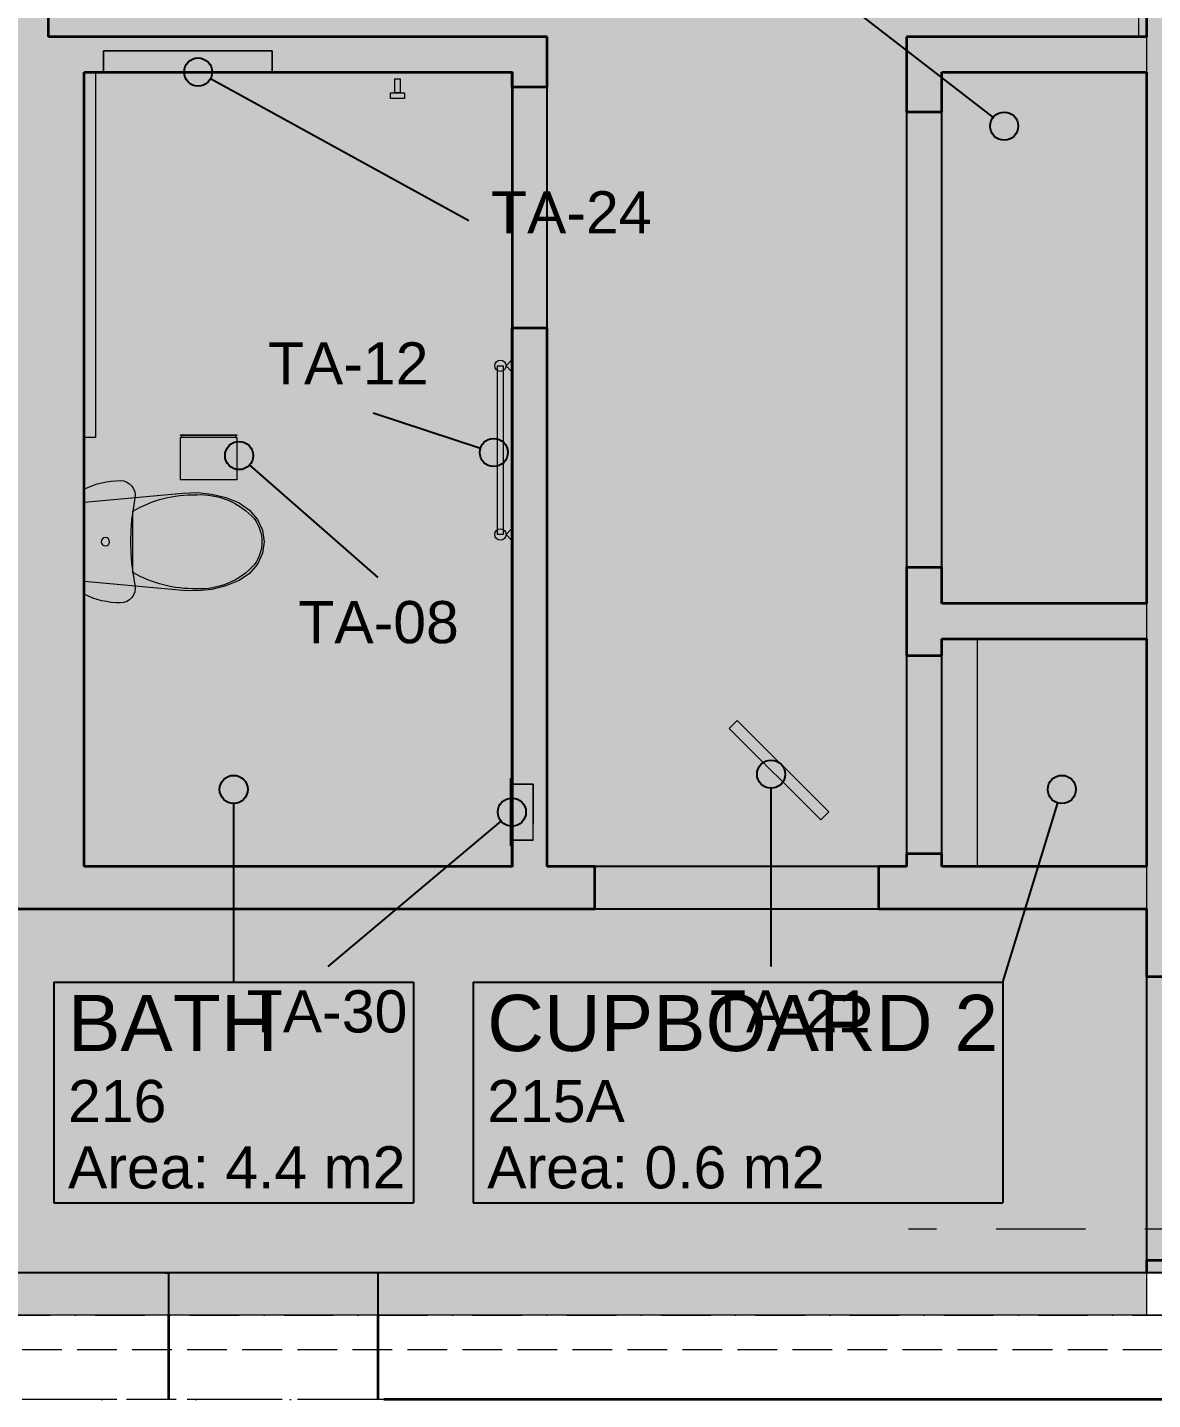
# Model space of a CAD drawing. Header units: millimetres. Extents: x -14278 to 101596, y -22378 to 34603.
# Drawn here: x 88313 to 92312, y 4373 to 9253 of the extents above; entities that cross this region are included whole.
import ezdxf
from ezdxf.enums import TextEntityAlignment as Align

# ---------------------------------------------------------------- set-up
doc = ezdxf.new("R2010")
doc.units = ezdxf.units.MM
doc.header["$MEASUREMENT"] = 0
for name, pattern in [('Dashed', [282.222223, 141.111112, -141.111112]), ('Dot & Dashed', [335.138881, 176.388884, -88.194442, 0, -70.555556]), ('Hidden Line', [195.611112, 141.111112, -54.5]), ('Long Dashed', [529.166651, 317.499995, -211.666656])]:
    doc.linetypes.add(name, pattern=pattern)
for name, color, linetype in [('A-Zz_20_10_90-T_TextFFEInternal', 7, 'Continuous'), ('A-Zz_60_50_80-P_MarkerSectionStairs', 7, 'Continuous'), ('NewA-Ee_25_10-M_WallsExternal', 7, 'Continuous'), ('NewA-Ee_25_10-M_WallsInternal', 7, 'Continuous'), ('NewA-Ee_30_10-M_Roofs', 7, 'Continuous'), ('NewA-Ee_30_40-M_Floors', 7, 'Continuous'), ('NewA-Ee_40_20-M_GeneralFFAndEInternalEquipment', 7, 'Continuous'), ('NewA-Ee_40_20-M_GeneralFFAndEInternalFixed', 7, 'Continuous'), ('NewA-Ee_40_20-M_GeneralFFAndEInternalSanitary', 7, 'Continuous'), ('NewA-SL-M_SpacesInternal', 7, 'Continuous'), ('NewA-Ss_30_25-M_CeilingAndSoffitSystems', 7, 'Continuous'), ('NewA-Zz_20_10_90-T_TextFFEInternal', 7, 'Continuous'), ('NewA-Zz_35_40_80-M_GridStructural', 7, 'Continuous'), ('NewA-Zz_50_10_90-P_BoundarySpace', 7, 'Continuous'), ('NewA-Zz_50_90_00-M_GrossInternal', 7, 'Continuous'), ('NewA-Zz_60_50_90-P_VoidOpening', 7, 'Continuous')]:
    doc.layers.add(name, color=color, linetype=linetype)
doc.styles.add('GENERATED_STYLE_1', font='')
doc.styles.get('GENERATED_STYLE_1').set_extended_font_data('Arial')

# ---------------------------------------------------------------- blocks, each defined once
blk = doc.blocks.new('Slab_29_2', base_point=(92290.2, 4673.4))
at = {"layer": 'NewA-Ee_30_40-M_Floors', "linetype": 'Continuous', "lineweight": 13}
blk.add_hatch(color=254, dxfattribs=at).paths.add_polyline_path([(92290.2, 4673.4), (92290.2, 10970.6), (94739.9, 10970.6), (94739.9, 13222.7), (60190.4, 13222.7), (60190.4, 4673.4)])
at = {"layer": 'NewA-Ee_30_40-M_Floors', "color": 6, "linetype": 'Continuous', "lineweight": 13, "flags": 128}
blk.add_lwpolyline([(92290.2, 4673.4), (60190.4, 4673.4), (60190.4, 13222.7), (94739.9, 13222.7), (94739.9, 10970.6), (92290.2, 10970.6)], close=True, dxfattribs=at)
blk = doc.blocks.new('BEDROOM_215_36_2', base_point=(89911.9, 12688))
at = {"layer": 'NewA-SL-M_SpacesInternal', "color": 253, "linetype": 'Continuous', "lineweight": 13}
for p, q in [((88387.2, 13222.7), (88387.2, 9219.3)), ((92290.2, 9219.3), (92290.2, 11070.6)), ((88387.2, 9219.3), (90159.8, 9219.3)), ((90159.8, 9219.3), (90159.8, 6268.3)), ((91437.7, 6268.3), (91437.7, 9219.3)), ((91437.7, 9219.3), (92290.2, 9219.3)), ((90159.8, 6268.3), (91437.7, 6268.3))]:
    blk.add_line(p, q, dxfattribs=at)
at = {"layer": 'NewA-SL-M_SpacesInternal', "color": 5, "lineweight": 70, "style": 'GENERATED_STYLE_1'}
for tag, height, p in [('ROOM_NAME', 200, (89203.3, 12995.8)), ('ROOM_NUMBER', 150, (89203.3, 12693)), ('adj_text', 150, (89203.3, 12457.2))]:
    blk.add_attdef(tag, text='', height=height, dxfattribs=at).set_placement(p, align=Align.TOP_LEFT)
blk = doc.blocks.new('HALL_217_37_2', base_point=(63774.1, 5508.9))
at = {"layer": 'NewA-SL-M_SpacesInternal', "color": 253, "linetype": 'Continuous', "lineweight": 13}
for p, q in [((92290.2, 6118.3), (64013.7, 6118.3)), ((92290.2, 4823.3), (92290.2, 6118.3)), ((65539.9, 4823.3), (92290.2, 4823.3))]:
    blk.add_line(p, q, dxfattribs=at)
at = {"layer": 'NewA-SL-M_SpacesInternal', "color": 5, "lineweight": 70, "style": 'GENERATED_STYLE_1'}
for tag, height, p in [('ROOM_NAME', 200, (63128.1, 5816.7)), ('ROOM_NUMBER', 150, (63128.1, 5513.9)), ('adj_text', 150, (63128.1, 5278.2))]:
    blk.add_attdef(tag, text='', height=height, dxfattribs=at).set_placement(p, align=Align.TOP_LEFT)
blk = doc.blocks.new('BATH_216_47_2', base_point=(89045.7, 5504.5))
at = {"layer": 'NewA-SL-M_SpacesInternal', "color": 253, "linetype": 'Continuous', "lineweight": 13}
for p, q in [((89182.3, 9169.3), (88582.3, 9169.3)), ((88582.3, 9169.3), (88582.3, 9094.3)), ((89182.3, 9094.3), (89182.3, 9169.3)), ((88514.6, 9094.3), (88514.6, 6268.3)), ((88582.3, 9094.3), (88514.6, 9094.3)), ((90034.8, 9094.3), (89182.3, 9094.3)), ((90034.8, 6562.2), (90034.8, 9094.3)), ((90109.8, 6562.2), (90034.8, 6562.2)), ((90109.8, 6362.2), (90109.8, 6562.2)), ((90034.8, 6268.3), (90034.8, 6362.2)), ((90034.8, 6362.2), (90109.8, 6362.2)), ((88514.6, 6268.3), (90034.8, 6268.3))]:
    blk.add_line(p, q, dxfattribs=at)
at = {"layer": 'NewA-SL-M_SpacesInternal', "linetype": 'Continuous'}
for p, q in [((88406.8, 5858), (88406.8, 5543.8)), ((88406.8, 5858), (89684.5, 5858)), ((89684.5, 5858), (89684.5, 5543.8)), ((88406.8, 5543.8), (88406.8, 5308)), ((89684.5, 5543.8), (89684.5, 5308)), ((88406.8, 5308), (88406.8, 5072.3)), ((89684.5, 5308), (89684.5, 5072.3)), ((88406.8, 5072.3), (89684.5, 5072.3))]:
    blk.add_line(p, q, dxfattribs=at)
at = {"layer": 'NewA-SL-M_SpacesInternal', "color": 5, "lineweight": 70, "style": 'GENERATED_STYLE_1'}
for tag, height, p in [('ROOM_NAME', 200, (88456.8, 5812.3)), ('ROOM_NUMBER', 150, (88456.8, 5509.5)), ('adj_text', 150, (88456.8, 5273.8))]:
    blk.add_attdef(tag, text='', height=height, dxfattribs=at).set_placement(p, align=Align.TOP_LEFT)
blk = doc.blocks.new('CUPBOARD 1_215B_56_2', base_point=(90094.9, 9913.4))
at = {"layer": 'NewA-SL-M_SpacesInternal', "linetype": 'Continuous'}
for p, q in [((89153.3, 10267), (89153.3, 9952.7)), ((89153.3, 10267), (91036.5, 10267)), ((91036.5, 10267), (91036.5, 9952.7)), ((89153.3, 9952.7), (89153.3, 9717)), ((91036.5, 9952.7), (91036.5, 9717)), ((89153.3, 9717), (89153.3, 9481.3)), ((91036.5, 9717), (91036.5, 9481.3)), ((89153.3, 9481.3), (91036.5, 9481.3))]:
    blk.add_line(p, q, dxfattribs=at)
at = {"layer": 'NewA-SL-M_SpacesInternal', "color": 253, "linetype": 'Continuous', "lineweight": 13}
for p, q in [((91562.7, 9094.3), (91562.7, 7203.9)), ((92290.2, 9094.3), (91562.7, 9094.3)), ((92290.2, 7203.9), (92290.2, 9094.3)), ((91562.7, 7203.9), (92290.2, 7203.9))]:
    blk.add_line(p, q, dxfattribs=at)
at = {"layer": 'NewA-SL-M_SpacesInternal', "color": 5, "lineweight": 70, "style": 'GENERATED_STYLE_1'}
for tag, height, p in [('ROOM_NAME', 200, (89203.3, 10221.3)), ('ROOM_NUMBER', 150, (89203.3, 9918.4)), ('adj_text', 150, (89203.3, 9682.7))]:
    blk.add_attdef(tag, text='', height=height, dxfattribs=at).set_placement(p, align=Align.TOP_LEFT)
blk = doc.blocks.new('CUPBOARD 2_215A_61_2', base_point=(90838.6, 5504.5))
at = {"layer": 'NewA-SL-M_SpacesInternal', "color": 253, "linetype": 'Continuous', "lineweight": 13}
for p, q in [((91562.7, 7078.9), (91562.7, 6268.3)), ((92290.2, 7078.9), (91562.7, 7078.9)), ((92290.2, 6268.3), (92290.2, 7078.9)), ((91562.7, 6268.3), (92290.2, 6268.3))]:
    blk.add_line(p, q, dxfattribs=at)
at = {"layer": 'NewA-SL-M_SpacesInternal', "linetype": 'Continuous'}
for p, q in [((89897, 5858), (89897, 5543.8)), ((89897, 5858), (91780.3, 5858)), ((91780.3, 5858), (91780.3, 5543.8)), ((89897, 5543.8), (89897, 5308)), ((91780.3, 5543.8), (91780.3, 5308)), ((89897, 5308), (89897, 5072.3)), ((91780.3, 5308), (91780.3, 5072.3)), ((89897, 5072.3), (91780.3, 5072.3))]:
    blk.add_line(p, q, dxfattribs=at)
at = {"layer": 'NewA-SL-M_SpacesInternal', "color": 5, "lineweight": 70, "style": 'GENERATED_STYLE_1'}
for tag, height, p in [('ROOM_NAME', 200, (89947, 5812.3)), ('ROOM_NUMBER', 150, (89947, 5509.5)), ('adj_text', 150, (89947, 5273.8))]:
    blk.add_attdef(tag, text='', height=height, dxfattribs=at).set_placement(p, align=Align.TOP_LEFT)
blk = doc.blocks.new('Slab_33_2', base_point=(88514.6, 6268.3))
at = {"layer": 'NewA-Ss_30_25-M_CeilingAndSoffitSystems', "linetype": 'Continuous', "lineweight": 0}
blk.add_hatch(color=255, dxfattribs=at).paths.add_polyline_path([(88514.6, 6268.3), (90039.7, 6268.3), (90039.7, 9094.3), (88514.6, 9094.3)])
at = {"layer": 'NewA-Ss_30_25-M_CeilingAndSoffitSystems', "color": 6, "linetype": 'Continuous', "lineweight": 13, "flags": 128}
blk.add_lwpolyline([(88514.6, 6268.3), (90039.7, 6268.3), (90039.7, 9094.3), (88514.6, 9094.3)], close=True, dxfattribs=at)
blk = doc.blocks.new('Slab_45_2', base_point=(88387.2, 13222.7))
at = {"layer": 'NewA-Ss_30_25-M_CeilingAndSoffitSystems', "linetype": 'Continuous', "lineweight": 0}
blk.add_hatch(color=255, dxfattribs=at).paths.add_polyline_path([(88387.2, 13222.7), (88387.2, 9219.3), (90159.8, 9219.3), (90159.8, 6268.3), (91437.7, 6268.3), (91437.7, 9219.3), (92263.8, 9219.3), (92263.8, 11070.6), (94739.9, 11070.6), (94739.9, 13222.7)])
at = {"layer": 'NewA-Ss_30_25-M_CeilingAndSoffitSystems', "color": 6, "linetype": 'Continuous', "lineweight": 13, "flags": 128}
blk.add_lwpolyline([(88387.2, 13222.7), (88387.2, 9219.3), (90159.8, 9219.3), (90159.8, 6268.3), (91437.7, 6268.3), (91437.7, 9219.3), (92263.8, 9219.3), (92263.8, 11070.6), (94739.9, 11070.6), (94739.9, 13222.7)], close=True, dxfattribs=at)
blk = doc.blocks.new('Slab_46_2', base_point=(92290.2, 4823.3))
at = {"layer": 'NewA-Ss_30_25-M_CeilingAndSoffitSystems', "linetype": 'Continuous', "lineweight": 0}
blk.add_hatch(color=255, dxfattribs=at).paths.add_polyline_path([(92290.2, 4823.3), (92290.2, 6118.3), (64013.7, 6118.3), (64013.7, 8579), (62713.2, 8579), (62713.2, 4817.8)])
at = {"layer": 'NewA-Ss_30_25-M_CeilingAndSoffitSystems', "color": 6, "linetype": 'Continuous', "lineweight": 13, "flags": 128}
blk.add_lwpolyline([(92290.2, 4823.3), (62713.2, 4817.8), (62713.2, 8579), (64013.7, 8579), (64013.7, 6118.3), (92290.2, 6118.3)], close=True, dxfattribs=at)
blk = doc.blocks.new('Slab_55_2', base_point=(92290.2, 9094.3))
at = {"layer": 'NewA-Ss_30_25-M_CeilingAndSoffitSystems', "linetype": 'Continuous', "lineweight": 0}
blk.add_hatch(color=255, dxfattribs=at).paths.add_polyline_path([(92290.2, 9094.3), (91562.7, 9094.3), (91562.7, 7203.9), (92290.2, 7203.9)])
at = {"layer": 'NewA-Ss_30_25-M_CeilingAndSoffitSystems', "color": 6, "linetype": 'Continuous', "lineweight": 13, "flags": 128}
blk.add_lwpolyline([(92290.2, 9094.3), (91562.7, 9094.3), (91562.7, 7203.9), (92290.2, 7203.9)], close=True, dxfattribs=at)
blk = doc.blocks.new('Slab_56_2', base_point=(91562.7, 7078.9))
at = {"layer": 'NewA-Ss_30_25-M_CeilingAndSoffitSystems', "linetype": 'Continuous', "lineweight": 0}
blk.add_hatch(color=255, dxfattribs=at).paths.add_polyline_path([(91562.7, 7078.9), (91562.7, 6268.3), (92290.2, 6268.3), (92290.2, 7078.9)])
at = {"layer": 'NewA-Ss_30_25-M_CeilingAndSoffitSystems', "color": 6, "linetype": 'Continuous', "lineweight": 13, "flags": 128}
blk.add_lwpolyline([(91562.7, 7078.9), (92290.2, 7078.9), (92290.2, 6268.3), (91562.7, 6268.3)], close=True, dxfattribs=at)
blk = doc.blocks.new('Wall_71_2', base_point=(94890.2, 4673))
at = {"layer": 'NewA-Ee_25_10-M_WallsExternal', "linetype": 'Continuous'}
for p, q in [((88802.4, 4823.3), (88815.4, 4823.3)), ((88815.4, 4806.9), (88815.4, 4823.3)), ((89559.4, 4823.3), (88815.4, 4823.3)), ((88815.4, 4743.4), (88815.4, 4806.9)), ((89572.4, 4823.3), (89559.4, 4823.3)), ((89559.4, 4806.9), (89559.4, 4823.3)), ((89559.4, 4743.4), (89559.4, 4806.9)), ((88815.4, 4698.1), (88815.4, 4743.4)), ((89559.4, 4698.1), (89559.4, 4743.4)), ((88815.4, 4673), (88815.4, 4698.1)), ((89559.4, 4673), (89559.4, 4698.1))]:
    blk.add_line(p, q, dxfattribs=at)
at = {"layer": 'NewA-Ee_25_10-M_WallsExternal', "color": 92, "linetype": 'Continuous', "lineweight": 35}
for p, q in [((88815.4, 4648.1), (88815.4, 4673)), ((88815.4, 4372.9), (88815.4, 4648.1)), ((89559.4, 4648.1), (89559.4, 4673)), ((89559.4, 4372.9), (89559.4, 4648.1)), ((95190.2, 4372.9), (89579.5, 4372.9))]:
    blk.add_line(p, q, dxfattribs=at)
at = {"layer": 'NewA-Ee_25_10-M_WallsExternal', "linetype": 'Continuous', "flags": 128}
for points in [[(88802.4, 4823.3), (85569.1, 4823.3)], [(92290.2, 4823.3), (89572.4, 4823.3)]]:
    blk.add_lwpolyline(points, dxfattribs=at)
blk = doc.blocks.new('Wall_74_2', base_point=(94890.2, 4673))
at = {"layer": 'NewA-Ee_25_10-M_WallsExternal', "color": 6, "linetype": 'Hidden Line', "lineweight": 13}
blk.add_line((94890.2, 4372.9), (65690.2, 4372.9), dxfattribs=at)
at = {"layer": 'NewA-Ee_25_10-M_WallsExternal', "color": 6, "linetype": 'Hidden Line', "lineweight": 13, "flags": 128}
blk.add_lwpolyline([(92290.2, 4673), (65690.2, 4673)], dxfattribs=at)
blk = doc.blocks.new('Wall_87_2', base_point=(88237.2, 13222.7))
at = {"layer": 'NewA-Ee_25_10-M_WallsInternal', "color": 92, "linetype": 'Continuous', "lineweight": 35, "flags": 128}
for points in [[(88237.2, 13222.7), (88237.2, 9219.3)], [(88387.2, 13222.7), (88237.2, 13222.7)], [(88387.2, 9219.3), (88387.2, 13222.7)]]:
    blk.add_lwpolyline(points, dxfattribs=at)
blk = doc.blocks.new('Wall_93_2', base_point=(64013.7, 6118.3))
at = {"layer": 'NewA-Ee_25_10-M_WallsInternal', "color": 92, "linetype": 'Continuous', "lineweight": 35}
for p, q in [((90329.1, 6118.3), (90329.1, 6268.3)), ((91339.1, 6118.3), (91339.1, 6268.3))]:
    blk.add_line(p, q, dxfattribs=at)
at = {"layer": 'NewA-Ee_25_10-M_WallsInternal', "linetype": 'Continuous'}
for p, q in [((91339.1, 6268.3), (90329.1, 6268.3)), ((90329.1, 6118.3), (91339.1, 6118.3))]:
    blk.add_line(p, q, dxfattribs=at)
at = {"layer": 'NewA-Ee_25_10-M_WallsInternal', "color": 92, "linetype": 'Continuous', "lineweight": 35, "flags": 128}
for points in [[(90034.8, 6268.3), (88514.6, 6268.3)], [(90329.1, 6268.3), (90159.8, 6268.3)], [(91437.7, 6268.3), (91339.1, 6268.3)], [(92290.2, 6268.3), (91562.7, 6268.3)], [(86297.8, 6118.3), (90329.1, 6118.3)], [(91339.1, 6118.3), (92290.2, 6118.3)]]:
    blk.add_lwpolyline(points, dxfattribs=at)
blk = doc.blocks.new('Wall_94_2', base_point=(92390.2, 9219.3))
at = {"layer": 'NewA-Ee_25_10-M_WallsInternal', "color": 92, "linetype": 'Continuous', "lineweight": 35, "flags": 128}
for points in [[(92290.2, 9219.3), (91437.7, 9219.3)], [(91562.7, 9094.3), (92290.2, 9094.3)]]:
    blk.add_lwpolyline(points, dxfattribs=at)
blk = doc.blocks.new('Wall_95_2', base_point=(90159.8, 9219.3))
at = {"layer": 'NewA-Ee_25_10-M_WallsInternal', "color": 92, "linetype": 'Continuous', "lineweight": 35, "flags": 128}
for points in [[(88237.2, 9219.3), (86469.5, 9219.3)], [(90159.8, 9219.3), (88387.2, 9219.3)], [(86594.5, 9094.3), (88114.6, 9094.3)], [(88514.6, 9094.3), (90034.8, 9094.3)]]:
    blk.add_lwpolyline(points, dxfattribs=at)
blk = doc.blocks.new('Wall_118_2', base_point=(90159.8, 9219.3))
at = {"layer": 'NewA-Ee_25_10-M_WallsInternal', "color": 92, "linetype": 'Continuous', "lineweight": 35}
for p, q in [((90159.8, 9040.6), (90034.8, 9040.6)), ((90159.8, 8183.6), (90034.8, 8183.6))]:
    blk.add_line(p, q, dxfattribs=at)
at = {"layer": 'NewA-Ee_25_10-M_WallsInternal', "linetype": 'Continuous'}
for p, q in [((90034.8, 9040.6), (90034.8, 8183.6)), ((90159.8, 8183.6), (90159.8, 9040.6))]:
    blk.add_line(p, q, dxfattribs=at)
at = {"layer": 'NewA-Ee_25_10-M_WallsInternal', "color": 92, "linetype": 'Continuous', "lineweight": 35, "flags": 128}
for points in [[(90159.8, 9040.6), (90159.8, 9219.3)], [(90034.8, 9094.3), (90034.8, 9040.6)], [(90034.8, 8183.6), (90034.8, 6268.3)], [(90159.8, 6268.3), (90159.8, 8183.6)]]:
    blk.add_lwpolyline(points, dxfattribs=at)
blk = doc.blocks.new('Wall_119_2', base_point=(91437.7, 9219.3))
at = {"layer": 'NewA-Ee_25_10-M_WallsInternal', "color": 92, "linetype": 'Continuous', "lineweight": 35}
for p, q in [((91437.7, 8953.1), (91562.7, 8953.1)), ((91437.7, 7333.1), (91562.7, 7333.1)), ((91437.7, 7019.8), (91562.7, 7019.8)), ((91437.7, 6314.8), (91562.7, 6314.8))]:
    blk.add_line(p, q, dxfattribs=at)
at = {"layer": 'NewA-Ee_25_10-M_WallsInternal', "linetype": 'Continuous'}
for p, q in [((91437.7, 8953.1), (91437.7, 7333.1)), ((91562.7, 7333.1), (91562.7, 8953.1)), ((91437.7, 7019.8), (91437.7, 6314.8)), ((91562.7, 6314.8), (91562.7, 7019.8))]:
    blk.add_line(p, q, dxfattribs=at)
at = {"layer": 'NewA-Ee_25_10-M_WallsInternal', "color": 92, "linetype": 'Continuous', "lineweight": 35, "flags": 128}
for points in [[(91437.7, 9219.3), (91437.7, 8953.1)], [(91562.7, 8953.1), (91562.7, 9094.3)], [(91437.7, 7333.1), (91437.7, 7019.8)], [(91562.7, 7203.9), (91562.7, 7333.1)], [(91562.7, 7019.8), (91562.7, 7078.9)], [(91437.7, 6314.8), (91437.7, 6268.3)], [(91562.7, 6268.3), (91562.7, 6314.8)]]:
    blk.add_lwpolyline(points, dxfattribs=at)
blk = doc.blocks.new('Wall_120_2', base_point=(91437.7, 7203.9))
at = {"layer": 'NewA-Ee_25_10-M_WallsInternal', "color": 92, "linetype": 'Continuous', "lineweight": 35, "flags": 128}
for points in [[(92290.2, 7203.9), (91562.7, 7203.9)], [(91562.7, 7078.9), (92290.2, 7078.9)]]:
    blk.add_lwpolyline(points, dxfattribs=at)
blk = doc.blocks.new('Wall_121_2', base_point=(92290.2, 4673))
at = {"layer": 'NewA-Ee_25_10-M_WallsInternal', "color": 92, "linetype": 'Continuous', "lineweight": 35}
for p, q in [((92290.2, 5878.1), (92390.2, 5878.1)), ((92290.2, 4868.1), (92390.2, 4868.1))]:
    blk.add_line(p, q, dxfattribs=at)
at = {"layer": 'NewA-Ee_25_10-M_WallsInternal', "linetype": 'Continuous'}
for p, q in [((92290.2, 5878.1), (92290.2, 4868.1)), ((92390.2, 4868.1), (92390.2, 5878.1))]:
    blk.add_line(p, q, dxfattribs=at)
at = {"layer": 'NewA-Ee_25_10-M_WallsInternal', "color": 92, "linetype": 'Continuous', "lineweight": 35, "flags": 128}
for points in [[(92290.2, 11070.6), (92290.2, 9219.3)], [(92390.2, 9219.3), (92390.2, 10970.6)], [(92290.2, 9094.3), (92290.2, 7203.9)], [(92390.2, 7203.9), (92390.2, 9094.3)], [(92290.2, 7078.9), (92290.2, 6268.3)], [(92390.2, 5878.1), (92390.2, 7078.9)], [(92290.2, 6118.3), (92290.2, 5878.1)], [(92290.2, 4868.1), (92290.2, 4823.3)], [(92390.2, 4823.3), (92390.2, 4868.1)]]:
    blk.add_lwpolyline(points, dxfattribs=at)
blk = doc.blocks.new('Wall_132_2', base_point=(88514.6, 9219.3))
at = {"layer": 'NewA-Ee_25_10-M_WallsInternal', "color": 92, "linetype": 'Continuous', "lineweight": 35, "flags": 128}
for points in [[(88114.6, 9094.3), (88114.6, 6268.3)], [(88514.6, 6268.3), (88514.6, 9094.3)]]:
    blk.add_lwpolyline(points, dxfattribs=at)
blk = doc.blocks.new('Standard grid marker_2')
at = {"layer": 'NewA-Zz_35_40_80-M_GridStructural', "color": 6, "linetype": 'Dot & Dashed', "lineweight": 13}
blk.add_line((1000, 0), (40175.6, 0), dxfattribs=at)
at = {"layer": 'NewA-Zz_35_40_80-M_GridStructural', "style": 'GENERATED_STYLE_1'}
blk.add_attdef('AC_MarkerText_1', text='', height=250, dxfattribs=at).set_placement((41425.6, 14.3), align=Align.MIDDLE_CENTER)
blk = doc.blocks.new('Standard grid marker_4')
at = {"layer": 'NewA-Zz_35_40_80-M_GridStructural', "color": 6, "linetype": 'Dot & Dashed', "lineweight": 13}
blk.add_line((1000, 0), (40175.6, 0), dxfattribs=at)
blk = doc.blocks.new('Wall Hanging Rack 19')
at = {"layer": 'NewA-Ee_40_20-M_GeneralFFAndEInternalEquipment', "color": 1, "linetype": 'Continuous', "lineweight": 18}
for p, q in [((25, 0), (-25, 0)), ((-25, 0), (-25, -20)), ((25, -20), (25, 0)), ((-25, -20), (25, -20)), ((10, -20), (-10, -20)), ((-10, -20), (-10, -70)), ((10, -70), (10, -20)), ((-10, -70), (10, -70))]:
    blk.add_line(p, q, dxfattribs=at)
blk = doc.blocks.new('Towel Rack 19')
at = {"layer": 'NewA-Ee_40_20-M_GeneralFFAndEInternalEquipment', "color": 1, "linetype": 'Continuous', "lineweight": 18}
for p, q in [((-280, 0), (-320, 0)), ((-320, 0), (-300, -20)), ((-300, -20), (-280, 0)), ((320, 0), (280, 0)), ((280, 0), (300, -20)), ((300, -20), (320, 0)), ((300, -30), (-300, -30)), ((-300, -30), (-300, -50)), ((300, -50), (300, -30)), ((-300, -50), (300, -50))]:
    blk.add_line(p, q, dxfattribs=at)
for centre, start, end in [((-300, -40), 0, 180), ((-300, -40), 180, 0), ((300, -40), 0, 180), ((300, -40), 180, 0)]:
    blk.add_arc(centre, 20, start, end, dxfattribs=at)
blk = doc.blocks.new('Soap Dispenser 19')
at = {"layer": 'NewA-Ee_40_20-M_GeneralFFAndEInternalEquipment', "color": 1, "linetype": 'Dashed', "lineweight": 18}
for p, q in [((0, 75), (0, 0)), ((200, 75), (0, 75)), ((200, 0), (200, 75))]:
    blk.add_line(p, q, dxfattribs=at)
at = {"layer": 'NewA-Ee_40_20-M_GeneralFFAndEInternalEquipment', "color": 1, "linetype": 'Continuous', "lineweight": 18}
for p, q in [((-20, 0), (-20, -5)), ((220, 0), (-20, 0)), ((220, -5), (220, 0)), ((-20, -5), (220, -5))]:
    blk.add_line(p, q, dxfattribs=at)
blk = doc.blocks.new('Toilet Paper Dispenser 19')
at = {"layer": 'NewA-Ee_40_20-M_GeneralFFAndEInternalEquipment', "color": 1, "linetype": 'Continuous', "lineweight": 18}
for p, q in [((200, 0), (0, 0)), ((0, 0), (0, -2)), ((200, -2), (200, 0)), ((0, -2), (5, -2)), ((0, -2), (200, -2)), ((5, -10), (0, -10)), ((0, -10), (0, -160)), ((0, -10), (200, -10)), ((5, -2), (5, -10)), ((195, -10), (195, -2)), ((195, -2), (200, -2)), ((200, -10), (195, -10)), ((200, -160), (200, -10)), ((0, -160), (200, -160))]:
    blk.add_line(p, q, dxfattribs=at)
blk = doc.blocks.new('Cabinet Wall Single Door 19')
at = {"layer": 'NewA-Ee_40_20-M_GeneralFFAndEInternalEquipment', "color": 1, "linetype": 'Continuous', "lineweight": 18}
for p, q in [((600, 75), (0, 75)), ((0, 75), (0, 0)), ((600, 0), (600, 75)), ((0, 0), (600, 0))]:
    blk.add_line(p, q, dxfattribs=at)
blk = doc.blocks.new('WC 19')
at = {"layer": 'NewA-Ee_40_20-M_GeneralFFAndEInternalSanitary', "color": 1, "linetype": 'Continuous', "lineweight": 18}
for p, q in [((-193.9, -40.1), (-200.1, -55.5)), ((-186.8, -25), (-193.9, -40.1)), ((186.8, -25), (-186.8, -25)), ((-141, -25), (-173.3, -375.4)), ((141, -25), (-141, -25)), ((173.3, -375.4), (141, -25)), ((193.9, -40.1), (186.8, -25)), ((200.1, -55.5), (193.9, -40.1)), ((-209.7, -87.4), (-213.1, -103.7)), ((-205.4, -71.3), (-209.7, -87.4)), ((-200.1, -55.5), (-205.4, -71.3)), ((205.4, -71.3), (200.1, -55.5)), ((209.7, -87.4), (205.4, -71.3)), ((213.1, -103.7), (209.7, -87.4)), ((-217, -136.8), (-217.5, -153.5)), ((-215.5, -120.2), (-217, -136.8)), ((-213.1, -103.7), (-215.5, -120.2)), ((215.5, -120.2), (213.1, -103.7)), ((217, -136.8), (215.5, -120.2)), ((217.5, -153.5), (217, -136.8)), ((-217.5, -153.5), (-216.2, -165)), ((-216.2, -165), (-212.4, -176)), ((-212.4, -176), (-206.3, -185.9)), ((-206.3, -185.9), (-198.2, -194.1)), ((-198.2, -194.1), (-188.5, -200.5)), ((-116.2, -198.2), (-77.6, -193.3)), ((-77.6, -193.3), (-38.9, -190.4)), ((-38.9, -190.4), (0, -189.4)), ((0, -189.4), (38.9, -190.4)), ((38.9, -190.4), (77.6, -193.3)), ((77.6, -193.3), (116.2, -198.2)), ((188.5, -200.5), (198.2, -194.1)), ((198.2, -194.1), (206.3, -185.9)), ((206.3, -185.9), (212.4, -176)), ((212.4, -176), (216.2, -165)), ((216.2, -165), (217.5, -153.5)), ((-188.5, -200.5), (-177.6, -204.5)), ((-177.6, -204.5), (-166.1, -206)), ((-166.1, -206), (-154.5, -205)), ((-154.5, -205), (-116.2, -198.2)), ((0, -198), (-108.9, -198)), ((108.9, -198), (0, -198)), ((116.2, -198.2), (154.5, -205)), ((154.5, -205), (166.1, -206)), ((166.1, -206), (177.6, -204.5)), ((177.6, -204.5), (188.5, -200.5)), ((-173.3, -375.4), (-174.9, -427.1)), ((174.9, -427.1), (173.3, -375.4)), ((-174.9, -427.1), (-169.4, -478.4)), ((169.4, -478.4), (174.9, -427.1)), ((-169.4, -478.4), (-157, -528.2)), ((157, -528.2), (169.4, -478.4)), ((-157, -528.2), (-138, -575.1)), ((138, -575.1), (157, -528.2)), ((-138, -575.1), (-112.4, -612.3)), ((112.4, -612.3), (138, -575.1)), ((-112.4, -612.3), (-79.4, -640.8)), ((79.4, -640.8), (112.4, -612.3)), ((81.1, -629.6), (81.1, -629.6)), ((-79.4, -640.8), (-41, -658.8)), ((-41, -658.8), (0, -665)), ((0, -656.4), (0, -656.4)), ((0, -665), (41, -658.8)), ((41, -658.8), (79.4, -640.8))]:
    blk.add_line(p, q, dxfattribs=at)
blk.add_circle((0, -100), 15, dxfattribs=at)
for centre, radius, start, end in [((258.1, -412.9), 425.4, 149.6518, 181.3539), ((-258.1, -412.9), 425.4, 358.6461, 30.3482), ((89.5, -437.3), 257, 176.8048, 228.4245), ((-89.5, -437.3), 257, 311.5755, 3.1952), ((0.8, -517.8), 138.6, 233.7772, 269.6644), ((-0.8, -517.8), 138.6, 270.3356, 306.2228)]:
    blk.add_arc(centre, radius, start, end, dxfattribs=at)
for p in [(108.9, -198), (-167, -423), (167, -423), (-81.1, -629.6)]:
    blk.add_point(p, dxfattribs=at)
blk = doc.blocks.new('Shelves 20')
at = {"layer": 'NewA-Ee_40_20-M_GeneralFFAndEInternalFixed', "color": 6, "linetype": 'Continuous', "lineweight": 13}
for p, q in [((405.4, 0), (-405.4, 0)), ((405.4, -600), (405.4, 0)), ((-405.4, 0), (-405.4, -600)), ((-405.4, -600), (405.4, -600))]:
    blk.add_line(p, q, dxfattribs=at)
blk = doc.blocks.new('Mirror 19_4')
at = {"layer": 'NewA-Ee_40_20-M_GeneralFFAndEInternalEquipment', "color": 1, "linetype": 'Continuous', "lineweight": 18}
for p, q in [((460, 40), (0, 40)), ((0, 40), (0, 0)), ((460, 40), (0, 40)), ((0, 40), (0, 0)), ((0, 0), (460, 0)), ((0, 0), (460, 0)), ((460, 0), (460, 40)), ((460, 0), (460, 40))]:
    blk.add_line(p, q, dxfattribs=at)
blk = doc.blocks.new('Mirror 19_5')
at = {"layer": 'NewA-Ee_40_20-M_GeneralFFAndEInternalEquipment', "color": 1, "linetype": 'Continuous', "lineweight": 18}
for p, q in [((1300, 40), (0, 40)), ((0, 40), (0, 0)), ((1300, 40), (0, 40)), ((0, 40), (0, 0)), ((0, 0), (1300, 0)), ((0, 0), (1300, 0)), ((1300, 0), (1300, 40)), ((1300, 0), (1300, 40))]:
    blk.add_line(p, q, dxfattribs=at)
blk = doc.blocks.new('Beam_16_2', base_point=(94890.2, 4673))
at = {"layer": 'NewA-Ee_30_10-M_Roofs', "color": 6, "linetype": 'Hidden Line', "lineweight": 13}
blk.add_line((94890.2, 4673), (60040.2, 4673), dxfattribs=at)
blk = doc.blocks.new('Line_132_2', base_point=(90956.2, 5912.8))
at = {"layer": 'NewA-Zz_20_10_90-T_TextFFEInternal', "linetype": 'Continuous'}
blk.add_hatch(color=256, dxfattribs=at).paths.add_polyline_path([(91006.2, 6597.1), (91002.4, 6616.3), (90991.5, 6632.5), (90975.3, 6643.3), (90956.2, 6647.1), (90937, 6643.3), (90920.8, 6632.5), (90910, 6616.3), (90906.2, 6597.1), (90910, 6578), (90920.8, 6561.8), (90937, 6550.9), (90956.2, 6547.1), (90975.3, 6550.9), (90991.5, 6561.8), (91002.4, 6578)])
blk.add_line((90956.2, 5912.8), (90956.2, 6547.1), dxfattribs=at)
blk.add_circle((90956.2, 6597.1), 50, dxfattribs=at)
blk = doc.blocks.new('Line_134_2', base_point=(89381.2, 5912.8))
at = {"layer": 'NewA-Zz_20_10_90-T_TextFFEInternal', "linetype": 'Continuous'}
blk.add_hatch(color=256, dxfattribs=at).paths.add_polyline_path([(90084.8, 6462.2), (90081, 6481.3), (90070.1, 6497.5), (90053.9, 6508.4), (90034.8, 6512.2), (90015.6, 6508.4), (89999.4, 6497.5), (89988.6, 6481.3), (89984.8, 6462.2), (89988.6, 6443), (89999.4, 6426.8), (90015.6, 6416), (90034.8, 6412.2), (90053.9, 6416), (90070.1, 6426.8), (90081, 6443)])
blk.add_line((89381.2, 5912.8), (89996.5, 6430), dxfattribs=at)
blk.add_circle((90034.8, 6462.2), 50, dxfattribs=at)
blk = doc.blocks.new('Line_141_2', base_point=(89559.7, 7297.2))
at = {"layer": 'NewA-Zz_20_10_90-T_TextFFEInternal', "linetype": 'Continuous'}
blk.add_hatch(color=256, dxfattribs=at).paths.add_polyline_path([(89114.9, 7730.3), (89111.1, 7749.5), (89100.2, 7765.7), (89084, 7776.5), (89064.9, 7780.3), (89045.7, 7776.5), (89029.5, 7765.7), (89018.7, 7749.5), (89014.9, 7730.3), (89018.7, 7711.2), (89029.5, 7695), (89045.7, 7684.1), (89064.9, 7680.3), (89084, 7684.1), (89100.2, 7695), (89111.1, 7711.2)])
blk.add_line((89559.7, 7297.2), (89102.5, 7697.4), dxfattribs=at)
blk.add_circle((89064.9, 7730.3), 50, dxfattribs=at)
blk = doc.blocks.new('Line_159_2', base_point=(89881.3, 8564.7))
at = {"layer": 'NewA-Zz_20_10_90-T_TextFFEInternal', "linetype": 'Continuous'}
blk.add_hatch(color=256, dxfattribs=at).paths.add_polyline_path([(88969.3, 9094.3), (88965.5, 9113.5), (88954.7, 9129.7), (88938.5, 9140.5), (88919.3, 9144.3), (88900.2, 9140.5), (88884, 9129.7), (88873.1, 9113.5), (88869.3, 9094.3), (88873.1, 9075.2), (88884, 9059), (88900.2, 9048.1), (88919.3, 9044.3), (88938.5, 9048.1), (88954.7, 9059), (88965.5, 9075.2)])
blk.add_line((89881.3, 8564.7), (88963.1, 9070.2), dxfattribs=at)
blk.add_circle((88919.3, 9094.3), 50, dxfattribs=at)
blk = doc.blocks.new('Line_161_2', base_point=(89541, 7881.7))
at = {"layer": 'NewA-Zz_20_10_90-T_TextFFEInternal', "linetype": 'Continuous'}
blk.add_hatch(color=256, dxfattribs=at).paths.add_polyline_path([(90020.4, 7741.3), (90016.6, 7760.5), (90005.8, 7776.7), (89989.5, 7787.5), (89970.4, 7791.3), (89951.3, 7787.5), (89935.1, 7776.7), (89924.2, 7760.5), (89920.4, 7741.3), (89924.2, 7722.2), (89935.1, 7706), (89951.3, 7695.1), (89970.4, 7691.3), (89989.5, 7695.1), (90005.8, 7706), (90016.6, 7722.2)])
blk.add_line((89541, 7881.7), (89922.9, 7756.9), dxfattribs=at)
blk.add_circle((89970.4, 7741.3), 50, dxfattribs=at)
blk = doc.blocks.new('Line_174_2', base_point=(89045.7, 5858))
at = {"layer": 'NewA-Zz_50_10_90-P_BoundarySpace', "linetype": 'Continuous'}
blk.add_hatch(color=256, dxfattribs=at).paths.add_polyline_path([(89095.7, 6543), (89091.9, 6562.1), (89081, 6578.3), (89064.8, 6589.1), (89045.7, 6593), (89026.5, 6589.1), (89010.3, 6578.3), (88999.5, 6562.1), (88995.7, 6543), (88999.5, 6523.8), (89010.3, 6507.6), (89026.5, 6496.8), (89045.7, 6493), (89064.8, 6496.8), (89081, 6507.6), (89091.9, 6523.8)])
blk.add_line((89045.7, 5858), (89045.7, 6493), dxfattribs=at)
blk.add_circle((89045.7, 6543), 50, dxfattribs=at)
blk = doc.blocks.new('Line_177_2', base_point=(91780.3, 5858))
at = {"layer": 'NewA-Zz_50_10_90-P_BoundarySpace', "linetype": 'Continuous'}
blk.add_hatch(color=256, dxfattribs=at).paths.add_polyline_path([(92039.8, 6543), (92036, 6562.1), (92025.2, 6578.3), (92009, 6589.1), (91989.8, 6593), (91970.7, 6589.1), (91954.5, 6578.3), (91943.6, 6562.1), (91939.8, 6543), (91943.6, 6523.8), (91954.5, 6507.6), (91970.7, 6496.8), (91989.8, 6493), (92009, 6496.8), (92025.2, 6507.6), (92036, 6523.8)])
blk.add_line((91780.3, 5858), (91975.2, 6495.1), dxfattribs=at)
blk.add_circle((91989.8, 6543), 50, dxfattribs=at)
blk = doc.blocks.new('Line_185_2', base_point=(91036.5, 9481.3))
at = {"layer": 'NewA-Zz_50_10_90-P_BoundarySpace', "linetype": 'Continuous'}
blk.add_hatch(color=256, dxfattribs=at).paths.add_polyline_path([(91834.8, 8902), (91831, 8921.2), (91820.2, 8937.4), (91803.9, 8948.2), (91784.8, 8952), (91765.7, 8948.2), (91749.5, 8937.4), (91738.6, 8921.2), (91734.8, 8902), (91738.6, 8882.9), (91749.5, 8866.7), (91765.7, 8855.9), (91784.8, 8852), (91803.9, 8855.9), (91820.2, 8866.7), (91831, 8882.9)])
blk.add_line((91036.5, 9481.3), (91745.3, 8932.7), dxfattribs=at)
blk.add_circle((91784.8, 8902), 50, dxfattribs=at)
blk = doc.blocks.new('Cutting Plane_19_2', base_point=(96577.6, 4978.5))
at = {"layer": 'A-Zz_60_50_80-P_MarkerSectionStairs', "color": 6, "linetype": 'Long Dashed', "lineweight": 13}
blk.add_line((95777.6, 4978.5), (91445.1, 4978.5), dxfattribs=at)
blk = doc.blocks.new('Label_244_2', base_point=(89135.7, 7297.2))
at = {"layer": 'A-Zz_20_10_90-T_TextFFEInternal', "insert": (89560.7, 7212.9), "char_height": 150, "attachment_point": 2, "style": 'GENERATED_STYLE_1'}
blk.add_mtext('\\fArial|b0|i0|c0|p34;TA-08\\fArial|b0|i0|c0|p34;\\fArial|b0|i0|c0|p34;\\fArial|b0|i0|c0|p34;\\fArial|b0|i0|c0|p34;\\fArial|b0|i0|c0|p34;\\fArial|b0|i0|c0|p34;\\fArial|b0|i0|c0|p34;\\fArial|b0|i0|c0|p34;\\fArial|b0|i0|c0|p34;\\fArial|b0|i0|c0|p34;\\fArial|b0|i0|c0|p34;\\fArial|b0|i0|c0|p34;\\fArial|b0|i0|c0|p34;\\fArial|b0|i0|c0|p34;\\fArial|b0|i0|c0|p34;\\fArial|b0|i0|c0|p34;\\fArial|b0|i0|c0|p34;\\fArial|b0|i0|c0|p34;\\fArial|b0|i0|c0|p34;\\fArial|b0|i0|c0|p34;\\fArial|b0|i0|c0|p34;\\fArial|b0|i0|c0|p34;\\fArial|b0|i0|c0|p34;\\fArial|b0|i0|c0|p34;\\fArial|b0|i0|c0|p34;\\fArial|b0|i0|c0|p34;\\fArial|b0|i0|c0|p34;\\fArial|b0|i0|c0|p34;\\fArial|b0|i0|c0|p34;}', dxfattribs=at)
blk = doc.blocks.new('Label_245_2', base_point=(89821, 8754.6))
at = {"layer": 'A-Zz_20_10_90-T_TextFFEInternal', "insert": (90246, 8670.3), "char_height": 150, "attachment_point": 2, "style": 'GENERATED_STYLE_1'}
blk.add_mtext('\\fArial|b0|i0|c0|p34;TA-24\\fArial|b0|i0|c0|p34;\\fArial|b0|i0|c0|p34;\\fArial|b0|i0|c0|p34;\\fArial|b0|i0|c0|p34;\\fArial|b0|i0|c0|p34;\\fArial|b0|i0|c0|p34;\\fArial|b0|i0|c0|p34;\\fArial|b0|i0|c0|p34;\\fArial|b0|i0|c0|p34;\\fArial|b0|i0|c0|p34;\\fArial|b0|i0|c0|p34;\\fArial|b0|i0|c0|p34;\\fArial|b0|i0|c0|p34;\\fArial|b0|i0|c0|p34;\\fArial|b0|i0|c0|p34;\\fArial|b0|i0|c0|p34;\\fArial|b0|i0|c0|p34;\\fArial|b0|i0|c0|p34;\\fArial|b0|i0|c0|p34;\\fArial|b0|i0|c0|p34;\\fArial|b0|i0|c0|p34;\\fArial|b0|i0|c0|p34;\\fArial|b0|i0|c0|p34;\\fArial|b0|i0|c0|p34;\\fArial|b0|i0|c0|p34;\\fArial|b0|i0|c0|p34;\\fArial|b0|i0|c0|p34;\\fArial|b0|i0|c0|p34;\\fArial|b0|i0|c0|p34;}', dxfattribs=at)
blk = doc.blocks.new('Label_247_2', base_point=(89027.9, 8217.4))
at = {"layer": 'A-Zz_20_10_90-T_TextFFEInternal', "insert": (89452.9, 8133.1), "char_height": 150, "attachment_point": 2, "style": 'GENERATED_STYLE_1'}
blk.add_mtext('\\fArial|b0|i0|c0|p34;TA-12\\fArial|b0|i0|c0|p34;\\fArial|b0|i0|c0|p34;\\fArial|b0|i0|c0|p34;\\fArial|b0|i0|c0|p34;\\fArial|b0|i0|c0|p34;\\fArial|b0|i0|c0|p34;\\fArial|b0|i0|c0|p34;\\fArial|b0|i0|c0|p34;\\fArial|b0|i0|c0|p34;\\fArial|b0|i0|c0|p34;\\fArial|b0|i0|c0|p34;\\fArial|b0|i0|c0|p34;\\fArial|b0|i0|c0|p34;\\fArial|b0|i0|c0|p34;\\fArial|b0|i0|c0|p34;\\fArial|b0|i0|c0|p34;\\fArial|b0|i0|c0|p34;\\fArial|b0|i0|c0|p34;\\fArial|b0|i0|c0|p34;\\fArial|b0|i0|c0|p34;\\fArial|b0|i0|c0|p34;\\fArial|b0|i0|c0|p34;\\fArial|b0|i0|c0|p34;\\fArial|b0|i0|c0|p34;\\fArial|b0|i0|c0|p34;\\fArial|b0|i0|c0|p34;\\fArial|b0|i0|c0|p34;\\fArial|b0|i0|c0|p34;\\fArial|b0|i0|c0|p34;}', dxfattribs=at)
blk = doc.blocks.new('Label_248_2', base_point=(88952.7, 5912.8))
at = {"layer": 'A-Zz_20_10_90-T_TextFFEInternal', "insert": (89377.7, 5828.5), "char_height": 150, "attachment_point": 2, "style": 'GENERATED_STYLE_1'}
blk.add_mtext('\\fArial|b0|i0|c0|p34;TA-30\\fArial|b0|i0|c0|p34;\\fArial|b0|i0|c0|p34;\\fArial|b0|i0|c0|p34;\\fArial|b0|i0|c0|p34;\\fArial|b0|i0|c0|p34;\\fArial|b0|i0|c0|p34;\\fArial|b0|i0|c0|p34;\\fArial|b0|i0|c0|p34;\\fArial|b0|i0|c0|p34;\\fArial|b0|i0|c0|p34;\\fArial|b0|i0|c0|p34;\\fArial|b0|i0|c0|p34;\\fArial|b0|i0|c0|p34;\\fArial|b0|i0|c0|p34;\\fArial|b0|i0|c0|p34;\\fArial|b0|i0|c0|p34;\\fArial|b0|i0|c0|p34;\\fArial|b0|i0|c0|p34;\\fArial|b0|i0|c0|p34;\\fArial|b0|i0|c0|p34;\\fArial|b0|i0|c0|p34;\\fArial|b0|i0|c0|p34;\\fArial|b0|i0|c0|p34;\\fArial|b0|i0|c0|p34;\\fArial|b0|i0|c0|p34;\\fArial|b0|i0|c0|p34;\\fArial|b0|i0|c0|p34;\\fArial|b0|i0|c0|p34;\\fArial|b0|i0|c0|p34;}', dxfattribs=at)
blk = doc.blocks.new('Label_249_2', base_point=(90598.9, 5912.8))
at = {"layer": 'A-Zz_20_10_90-T_TextFFEInternal', "insert": (91023.9, 5828.5), "char_height": 150, "attachment_point": 2, "style": 'GENERATED_STYLE_1'}
blk.add_mtext('\\fArial|b0|i0|c0|p34;TA-21\\fArial|b0|i0|c0|p34;\\fArial|b0|i0|c0|p34;\\fArial|b0|i0|c0|p34;\\fArial|b0|i0|c0|p34;\\fArial|b0|i0|c0|p34;\\fArial|b0|i0|c0|p34;\\fArial|b0|i0|c0|p34;\\fArial|b0|i0|c0|p34;\\fArial|b0|i0|c0|p34;\\fArial|b0|i0|c0|p34;\\fArial|b0|i0|c0|p34;\\fArial|b0|i0|c0|p34;\\fArial|b0|i0|c0|p34;\\fArial|b0|i0|c0|p34;\\fArial|b0|i0|c0|p34;\\fArial|b0|i0|c0|p34;\\fArial|b0|i0|c0|p34;\\fArial|b0|i0|c0|p34;\\fArial|b0|i0|c0|p34;\\fArial|b0|i0|c0|p34;\\fArial|b0|i0|c0|p34;\\fArial|b0|i0|c0|p34;\\fArial|b0|i0|c0|p34;\\fArial|b0|i0|c0|p34;\\fArial|b0|i0|c0|p34;\\fArial|b0|i0|c0|p34;\\fArial|b0|i0|c0|p34;\\fArial|b0|i0|c0|p34;\\fArial|b0|i0|c0|p34;}', dxfattribs=at)
blk = doc.blocks.new('Beam_18_2', base_point=(94890.2, 4549.7))
at = {"layer": 'NewA-Zz_60_50_90-P_VoidOpening', "color": 6, "linetype": 'Hidden Line', "lineweight": 13}
blk.add_line((94890.2, 4549.7), (60040.2, 4549.7), dxfattribs=at)

msp = doc.modelspace()

# ---------------------------------------------------------------- hatches: boundary and pattern name
at = {"layer": 'NewA-Zz_50_90_00-M_GrossInternal', "linetype": 'Continuous', "lineweight": 140}
msp.add_hatch(color=1, dxfattribs=at).paths.add_polyline_path([(60190.4, 13222.7), (94739.9, 13222.7), (94739.9, 4823.3), (65539.9, 4823.3), (65539.9, 273.3), (62090.4, 273.3), (62090.4, 4823.3), (60190.4, 4823.3)])

# ---------------------------------------------------------------- linework, layer by layer
at = {"layer": 'NewA-Zz_50_90_00-M_GrossInternal', "linetype": 'Continuous', "flags": 128}
msp.add_lwpolyline([(60190.4, 13222.7), (94739.9, 13222.7), (94739.9, 4823.3), (65539.9, 4823.3), (65539.9, 273.3), (62090.4, 273.3), (62090.4, 4823.3), (60190.4, 4823.3)], close=True, dxfattribs=at)

# ---------------------------------------------------------------- block references
at = {"layer": 'A-Zz_20_10_90-T_TextFFEInternal', "color": 6, "linetype": 'Continuous', "lineweight": 13}
for name, p in [('Label_245_2', (89821, 8754.6)), ('Label_247_2', (89027.9, 8217.4)), ('Label_244_2', (89135.7, 7297.2)), ('Label_248_2', (88952.7, 5912.8)), ('Label_249_2', (90598.9, 5912.8))]:
    msp.add_blockref(name, p, dxfattribs=at)
at = {"layer": 'A-Zz_60_50_80-P_MarkerSectionStairs', "color": 6, "lineweight": 13}
msp.add_blockref('Cutting Plane_19_2', (96577.6, 4978.5), dxfattribs=at)
at = {"layer": 'NewA-Ee_25_10-M_WallsExternal', "color": 92, "lineweight": 35}
for name in ['Wall_71_2', 'Wall_74_2']:
    msp.add_blockref(name, (94890.2, 4673), dxfattribs=at)
at = {"layer": 'NewA-Ee_25_10-M_WallsInternal', "color": 92, "lineweight": 35}
for name, p in [('Wall_87_2', (88237.2, 13222.7)), ('Wall_121_2', (92290.2, 4673)), ('Wall_95_2', (90159.8, 9219.3)), ('Wall_118_2', (90159.8, 9219.3)), ('Wall_94_2', (92390.2, 9219.3)), ('Wall_119_2', (91437.7, 9219.3)), ('Wall_132_2', (88514.6, 9219.3)), ('Wall_120_2', (91437.7, 7203.9)), ('Wall_93_2', (64013.7, 6118.3))]:
    msp.add_blockref(name, p, dxfattribs=at)
at = {"layer": 'NewA-Ee_30_10-M_Roofs', "color": 6, "lineweight": 13}
msp.add_blockref('Beam_16_2', (94890.2, 4673), dxfattribs=at)
at = {"layer": 'NewA-Ee_30_40-M_Floors', "color": 6, "linetype": 'Continuous', "lineweight": 13}
msp.add_blockref('Slab_29_2', (92290.2, 4673.4), dxfattribs=at)
at = {"layer": 'NewA-Ee_40_20-M_GeneralFFAndEInternalEquipment', "color": 6, "linetype": 'Continuous', "lineweight": 13, "xscale": -1, "zscale": 1000}
for name, p in [('Cabinet Wall Single Door 19', (89182.3, 9094.3)), ('Toilet Paper Dispenser 19', (89056.8, 7804))]:
    msp.add_blockref(name, p, dxfattribs=at)
for name, p, rotation in [('Mirror 19_5', (88554.6, 9094.3), 90), ('Wall Hanging Rack 19', (89628, 9000), 180), ('Towel Rack 19', (90033.8, 7749.6), 270), ('Mirror 19_4', (90835.9, 6788.1), 134.9999999999999), ('Soap Dispenser 19', (90034.8, 6362.2), 270)]:
    msp.add_blockref(name, p, dxfattribs=dict(at, rotation=rotation))
at = {"layer": 'NewA-Ee_40_20-M_GeneralFFAndEInternalFixed', "color": 6, "linetype": 'Continuous', "lineweight": 13, "xscale": -1, "zscale": 1000, "rotation": 270}
msp.add_blockref('Shelves 20', (92290.2, 6673.7), dxfattribs=at)
at = {"layer": 'NewA-Ee_40_20-M_GeneralFFAndEInternalSanitary', "color": 6, "linetype": 'Continuous', "lineweight": 13, "xscale": -1, "zscale": 1000, "rotation": 90}
msp.add_blockref('WC 19', (88489.6, 7423.8), dxfattribs=at)
at = {"layer": 'NewA-SL-M_SpacesInternal', "linetype": 'Continuous'}
for name, p in [('BEDROOM_215_36_2', (89911.9, 12688)), ('HALL_217_37_2', (63774.1, 5508.9))]:
    msp.add_blockref(name, p, dxfattribs=at)
for name, p, values in [('CUPBOARD 1_215B_56_2', (90094.9, 9913.4), {'ROOM_NAME': 'CUPBOARD 1', 'ROOM_NUMBER': '215B', 'adj_text': 'Area: 1.4 m2'}), ('BATH_216_47_2', (89045.7, 5504.5), {'ROOM_NAME': 'BATH', 'ROOM_NUMBER': '216', 'adj_text': 'Area: 4.4 m2'}), ('CUPBOARD 2_215A_61_2', (90838.6, 5504.5), {'ROOM_NAME': 'CUPBOARD 2', 'ROOM_NUMBER': '215A', 'adj_text': 'Area: 0.6 m2'})]:
    msp.add_blockref(name, p, dxfattribs=at).add_auto_attribs(values)
at = {"layer": 'NewA-Ss_30_25-M_CeilingAndSoffitSystems', "color": 6, "linetype": 'Continuous', "lineweight": 13}
for name, p in [('Slab_45_2', (88387.2, 13222.7)), ('Slab_33_2', (88514.6, 6268.3)), ('Slab_55_2', (92290.2, 9094.3)), ('Slab_46_2', (92290.2, 4823.3)), ('Slab_56_2', (91562.7, 7078.9))]:
    msp.add_blockref(name, p, dxfattribs=at)
at = {"layer": 'NewA-Zz_20_10_90-T_TextFFEInternal', "linetype": 'Continuous'}
for name, p in [('Line_159_2', (89881.3, 8564.7)), ('Line_161_2', (89541, 7881.7)), ('Line_141_2', (89559.7, 7297.2)), ('Line_132_2', (90956.2, 5912.8)), ('Line_134_2', (89381.2, 5912.8))]:
    msp.add_blockref(name, p, dxfattribs=at)
at = {"layer": 'NewA-Zz_35_40_80-M_GridStructural', "color": 1, "linetype": 'Continuous', "lineweight": 18, "zscale": 1000}
msp.add_blockref('Standard grid marker_2', (58387.9, 4673), dxfattribs=at)
at = {"layer": 'NewA-Zz_35_40_80-M_GridStructural', "color": 1, "linetype": 'Continuous', "lineweight": 18, "zscale": 1000, "rotation": 180}
msp.add_blockref('Standard grid marker_4', (99563.4, 4373), dxfattribs=at)
at = {"layer": 'NewA-Zz_50_10_90-P_BoundarySpace', "linetype": 'Continuous'}
for name, p in [('Line_185_2', (91036.5, 9481.3)), ('Line_174_2', (89045.7, 5858)), ('Line_177_2', (91780.3, 5858))]:
    msp.add_blockref(name, p, dxfattribs=at)
at = {"layer": 'NewA-Zz_60_50_90-P_VoidOpening', "color": 6, "lineweight": 13}
msp.add_blockref('Beam_18_2', (94890.2, 4549.7), dxfattribs=at)

doc.saveas('drawing.dxf')
